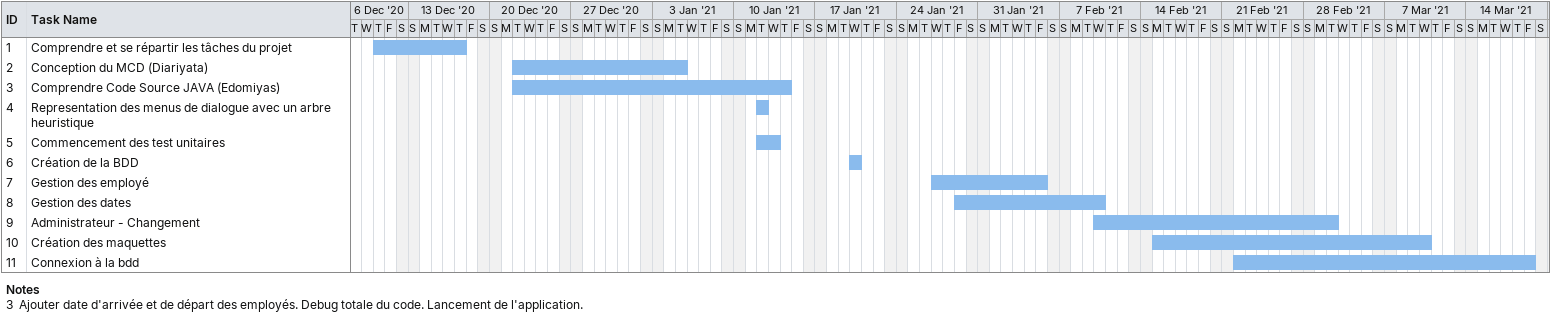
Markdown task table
| ID | Task | Start | Finish |
|---|---|---|---|
| 1 | Comprendre et se répartir les tâches du projet | 2020-12-10 | 2020-12-17 |
| 2 | Conception du MCD (Diariyata) | 2020-12-22 | 2021-01-05 |
| 3 | Comprendre Code Source JAVA (Edomiyas) | 2020-12-22 | 2021-01-14 |
| 4 | Representation des menus de dialogue avec un arbre heuristique | 2021-01-12 | 2021-01-12 |
| 5 | Commencement des test unitaires | 2021-01-12 | 2021-01-13 |
| 6 | Création de la BDD | 2021-01-20 | 2021-01-20 |
| 7 | Gestion des employé | 2021-01-27 | 2021-02-05 |
| 8 | Gestion des dates | 2021-01-29 | 2021-02-10 |
| 9 | Administrateur - Changement | 2021-02-10 | 2021-03-02 |
| 10 | Création des maquettes | 2021-02-15 | 2021-03-10 |
| 11 | Connexion à la bdd | 2021-02-22 | 2021-03-19 |

Notes
- 3: Ajouter date d'arrivée et de départ des employés. Debug totale du code. Lancement de l'application.
